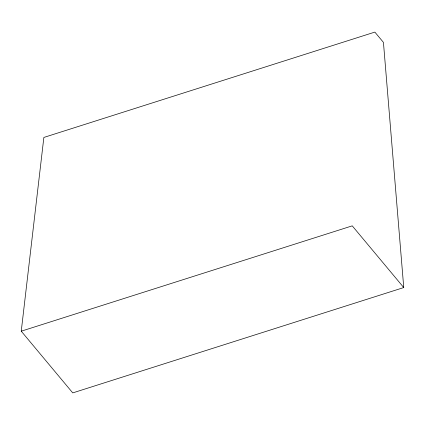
<?xml version="1.0" encoding="UTF-8"?>
<svg xmlns="http://www.w3.org/2000/svg" width="425" height="425" viewBox="0 0 425 425"><rect width="100%" height="100%" fill="white"/><g stroke="black" fill="none" stroke-linecap="round" stroke-linejoin="round"><path stroke-width="0.64" d="M21.25 331.187L43.86 137.44L374.855 32.103L383.44 42.388L403.75 287.56L72.755 392.897L21.25 331.187L352.245 225.85L403.75 287.56"/></g></svg>
